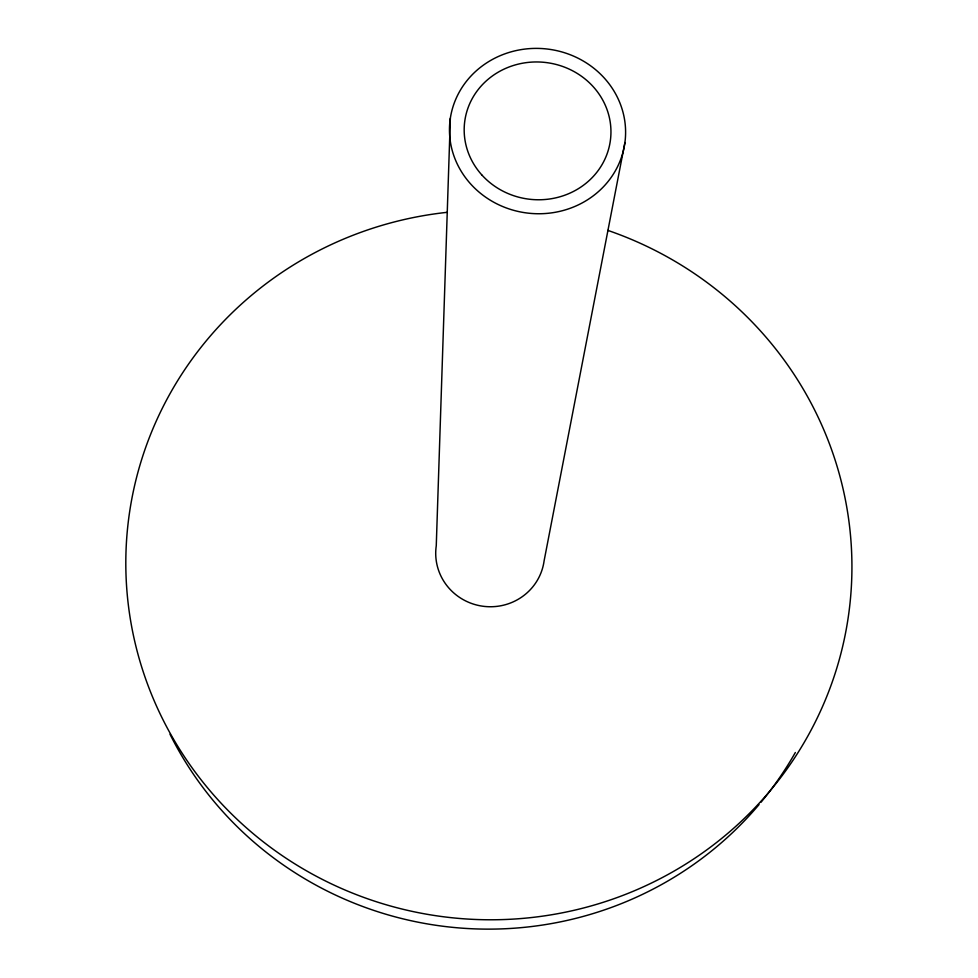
<?xml version="1.0" encoding="UTF-8"?>
<svg xmlns="http://www.w3.org/2000/svg" width="978" height="978" viewBox="0 0 978 978"><rect width="100%" height="100%" fill="white"/><g stroke="black" fill="none" stroke-linecap="round" stroke-linejoin="round"><path stroke-width="1.47" d="M450.345 118.277L436.261 545.773A54.45 53.142 6.4 0 0 482.704 606.213A54.45 53.142 6.4 0 0 544.098 560.883L624.918 142.531A88.142 82.617 6.4 0 0 503.34 54.413A88.142 82.617 6.4 0 0 484.342 196.248A88.142 82.617 6.4 0 0 624.918 142.531M795.334 752.51A352.789 345.173 6.4 0 1 760.994 802.266M759.038 804.601A352.789 345.173 6.4 0 1 170.025 734.27M607.827 230.38A363.168 354.696 6.4 0 1 764.686 797.107A363.168 354.696 6.4 0 1 168.289 729.881A363.168 354.696 6.4 0 1 447.386 212.299M481.641 174.732A73.448 68.851 6.4 0 0 606.69 154.94A73.448 68.851 6.4 0 0 524.355 62.91A73.448 68.851 6.4 0 0 481.641 174.732"/></g></svg>
